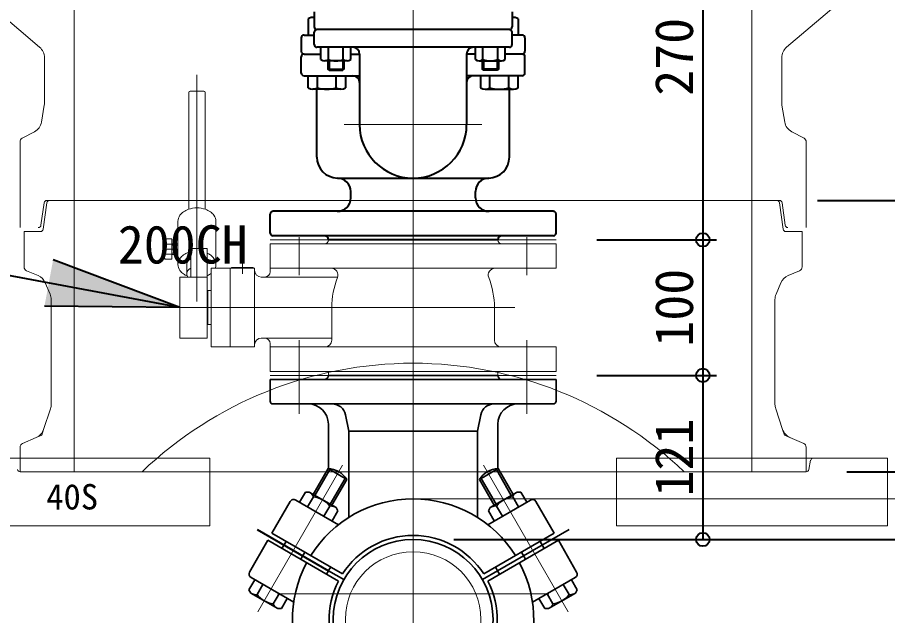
# Model space of a CAD drawing. Units: millimetres at full size, sheet at 1:20. Extents: x -5700 to 5714, y -3160 to 3160.
# Drawn here: x -3750 to -3108, y 1928 to 2370 of the extents above; entities that cross this region are included whole.
import ezdxf
from ezdxf.enums import TextEntityAlignment as Align

# ---------------------------------------------------------------- set-up
doc = ezdxf.new("R2010")
doc.units = ezdxf.units.MM
doc.header["$LTSCALE"] = 20
doc.header["$PDMODE"] = 32
doc.header["$PDSIZE"] = 10
doc.linetypes.add('CHAIN1', pattern=[8, 5, -1, 1, -1])
for name, color, linetype, lineweight in [('0-3_CENTER', 1, 'CHAIN1', 40), ('0-5_TEMP01', 3, 'Continuous', 18), ('0-6_T字管', 6, 'Continuous', 35), ('0-7_躯体', 7, 'Continuous', 9), ('0-8_細線', 7, 'Continuous', 9), ('0-9_消火栓', 2, 'Continuous', 40), ('0-C_寸法', 1, 'Continuous', 40), ('1-1_補修弁', 7, 'Continuous', 9)]:
    doc.layers.add(name, color=color, linetype=linetype, lineweight=lineweight)
doc.layers.add('0-D_注釈', color=1, linetype='Continuous')
doc.styles.add('ＭＳ ゴシック', font='')
doc.styles.get('ＭＳ ゴシック').set_extended_font_data('MS Gothic')

msp = doc.modelspace()

# ---------------------------------------------------------------- linework, layer by layer
at = {"layer": '0-3_CENTER'}
msp.add_line((-3573.27, 1992.01), (-3520.48, 1961.53), dxfattribs=at)
at = {"layer": '0-5_TEMP01'}
for p, q in [((-3458.13, 2205.53), (-3458.13, 2475.53)), ((-3458.13, 2460.53), (-3458.13, 2190.52)), ((-3617.63, 2160.08), (-3617.63, 2327.27)), ((-3407.31, 2290.52), (-3508.94, 2290.52)), ((-3458.13, 2260.53), (-3458.13, 2010.53)), ((-3458.13, 2090.52), (-3458.13, 2220.53)), ((-3563.62, 2205.53), (-3352.62, 2205.53)), ((-3542.12, 2179.52), (-3542.12, 2207.53)), ((-3374.12, 2207.53), (-3374.12, 2179.52)), ((-3642.98, 2198.66), (-3631.62, 2198.66)), ((-3645.63, 2155.53), (-3383.13, 2155.53)), ((-3458.13, 1715.01), (-3458.13, 2136.04)), ((-3542.12, 2103.53), (-3542.12, 2131.52)), ((-3374.12, 2131.52), (-3374.12, 2103.53)), ((-3542.12, 2077.26), (-3542.12, 2112.56)), ((-3374.12, 2077.26), (-3374.12, 2112.56)), ((-3563.62, 2105.53), (-3352.62, 2105.53)), ((-3572.58, 1931.29), (-3510.15, 2039.41)), ((-3343.67, 1931.29), (-3406.1, 2039.41)), ((-3608.13, 2034.52), (-3308.13, 2034.52)), ((-3458.13, 2032.03), (-3458.13, 1952.03)), ((-3458.13, 2014.53), (-325.44, 2014.53)), ((-3558.23, 1944.53), (-3358.03, 1944.53))]:
    msp.add_line(p, q, dxfattribs=at)
at = {"layer": '0-6_T字管'}
for p, q in [((-3352.62, 2102.53), (-3563.62, 2102.53)), ((-3563.62, 2086.53), (-3563.62, 2102.53)), ((-3520.63, 2105.53), (-3395.63, 2105.53)), ((-3352.62, 2086.53), (-3352.62, 2102.53)), ((-3354.62, 2084.52), (-3561.62, 2084.52)), ((-3505.62, 2064.53), (-3508.02, 2076.48)), ((-3410.62, 2064.53), (-3408.23, 2076.48)), ((-3520.63, 2036.8), (-3520.63, 2069.53)), ((-3395.63, 2036.8), (-3395.63, 2069.53)), ((-3505.62, 2000.79), (-3505.62, 2064.53)), ((-3505.62, 2064.53), (-3410.62, 2064.53)), ((-3410.62, 2000.79), (-3410.62, 2064.53)), ((-3520.89, 2036.82), (-3531.89, 2017.76)), ((-3519.59, 2036.06), (-3530.59, 2017.02)), ((-3507.03, 2028.82), (-3520.89, 2036.82)), ((-3396.67, 2036.06), (-3385.66, 2017.02)), ((-3508.33, 2029.56), (-3519.33, 2010.51)), ((-3407.92, 2029.56), (-3396.92, 2010.51)), ((-3507.03, 2028.82), (-3518.03, 2009.77)), ((-3409.22, 2028.82), (-3398.22, 2009.77)), ((-3537.64, 2019.52), (-3541.96, 2012.04)), ((-3534.92, 2019.52), (-3537.64, 2019.52)), ((-3535.96, 2008.57), (-3531.64, 2016.05)), ((-3515, 2008.02), (-3534.92, 2019.52)), ((-3401.25, 2008.02), (-3381.34, 2019.52)), ((-3380.29, 2008.57), (-3384.61, 2016.05)), ((-3381.34, 2019.52), (-3378.61, 2019.52)), ((-3378.61, 2019.52), (-3374.29, 2012.04)), ((-3562.28, 1989.12), (-3548.78, 2012.51)), ((-3544.68, 2013.61), (-3513.21, 1995.43)), ((-3371.57, 2013.61), (-3403.05, 1995.43)), ((-3353.97, 1989.12), (-3367.47, 2012.51)), ((-3519.64, 2009.12), (-3523.96, 2001.64)), ((-3517.96, 1998.18), (-3513.64, 2005.66)), ((-3513.64, 2005.66), (-3515, 2008.02)), ((-3402.61, 2005.66), (-3401.25, 2008.02)), ((-3398.29, 1998.18), (-3402.61, 2005.66)), ((-3396.61, 2009.12), (-3392.29, 2001.64)), ((-3342.98, 1992.01), (-3395.77, 1961.53)), ((-3565.28, 1983.92), (-3578.78, 1960.55)), ((-3565.28, 1983.92), (-3513.26, 1953.89)), ((-3562.28, 1989.12), (-3510.26, 1959.09)), ((-3353.97, 1989.12), (-3406, 1959.09)), ((-3350.97, 1983.92), (-3402.99, 1953.89)), ((-3350.97, 1983.92), (-3337.47, 1960.55)), ((-3554.89, 1977.93), (-3551.89, 1983.12)), ((-3361.37, 1977.93), (-3364.37, 1983.12)), ((-3541.03, 1969.93), (-3538.03, 1975.12)), ((-3375.22, 1969.93), (-3378.22, 1975.12)), ((-3520.48, 1961.53), (-3509.22, 1955.03)), ((-3395.77, 1961.53), (-3407.03, 1955.03)), ((-3574.96, 1954.87), (-3579.28, 1947.4)), ((-3577.69, 1956.44), (-3546.21, 1938.28)), ((-3338.57, 1956.44), (-3370.04, 1938.28)), ((-3341.29, 1954.87), (-3336.97, 1947.4)), ((-3579.28, 1947.4), (-3577.92, 1945.04)), ((-3573.28, 1943.93), (-3568.96, 1951.41)), ((-3342.97, 1943.93), (-3347.29, 1951.41)), ((-3336.97, 1947.4), (-3338.34, 1945.04)), ((-3577.92, 1945.04), (-3558, 1933.54)), ((-3556.96, 1944.49), (-3561.28, 1937)), ((-3555.28, 1933.54), (-3550.96, 1941.02)), ((-3360.97, 1933.54), (-3365.29, 1941.02)), ((-3359.29, 1944.49), (-3354.97, 1937)), ((-3558, 1933.54), (-3555.28, 1933.54))]:
    msp.add_line(p, q, dxfattribs=at)
for points in [[(-3409.22, 2028.82), (-3395.37, 2036.82), (-3384.36, 2017.76)], [(-3338.34, 1945.04), (-3358.25, 1933.54), (-3360.97, 1933.54)]]:
    msp.add_lwpolyline(points, dxfattribs=at)
msp.add_circle((-3458.13, 1925.53), 59, dxfattribs=at)
for centre, radius, start, end in [((-3523.62, 2105.53), 3, 270, 0), ((-3392.63, 2105.53), 3, 180, 270), ((-3561.62, 2086.53), 2, 180, 270), ((-3535.62, 2069.53), 15, 0, 90), ((-3517.82, 2074.52), 10, 11.31, 90), ((-3398.43, 2074.52), 10, 90, 168.69), ((-3380.62, 2069.53), 15, 90, 180), ((-3354.62, 2086.53), 2, 270, 0), ((-3521.46, 2019.83), 17, 31.928, 88.072), ((-3394.79, 2019.83), 17, 91.928, 148.072), ((-3536.5, 2014.55), 5.09, 17.117, 60), ((-3534.12, 1997.9), 18.32, 37.781, 82.219), ((-3382.13, 1997.9), 18.32, 97.781, 142.219), ((-3379.74, 2014.55), 5.09, 120, 162.883), ((-3546.18, 2011.01), 3, 60, 150), ((-3458.13, 1925.53), 89, 31.932, 148.068), ((-3370.07, 2011.01), 3, 30, 120), ((-3518.5, 2004.16), 5.09, 60, 102.883), ((-3397.74, 2004.16), 5.09, 77.117, 120), ((-3458.13, 1925.53), 62, 32.773, 147.227), ((-3458.13, 1925.53), 89, 151.932, 268.068), ((-3458.13, 1925.53), 89, 271.932, 28.068), ((-3576.19, 1959.05), 3, 150, 240), ((-3458.13, 1925.53), 72, 147.612, 152.388), ((-3458.13, 1925.53), 72, 27.612, 32.388), ((-3340.07, 1959.05), 3, 300, 30), ((-3458.13, 1925.53), 62, 152.773, 267.227), ((-3458.13, 1925.53), 62, 272.773, 27.227), ((-3574.41, 1948.89), 5.09, 240, 282.883), ((-3558.8, 1955.15), 18.32, 217.781, 262.219), ((-3357.45, 1955.15), 18.32, 277.781, 322.219), ((-3341.84, 1948.89), 5.09, 257.117, 300), ((-3556.41, 1938.5), 5.09, 197.117, 240), ((-3359.84, 1938.5), 5.09, 300, 342.883)]:
    msp.add_arc(centre, radius, start, end, dxfattribs=at)
at = {"layer": '0-7_躯体'}
for p, q in [((-3708.13, 2434.52), (-3708.13, 2234.52)), ((-3208.13, 2434.52), (-3208.13, 2234.52)), ((-3788.05, 2393.62), (-3733.72, 2347.53)), ((-3128.21, 2393.62), (-3182.53, 2347.53)), ((-3730.13, 2339.84), (-3730.13, 2306.35)), ((-3186.12, 2339.84), (-3186.12, 2306.35)), ((-3730.26, 2304.71), (-3732.31, 2292.39)), ((-3185.99, 2304.71), (-3183.94, 2292.39)), ((-3737.47, 2285.2), (-3746.54, 2280.38)), ((-3178.78, 2285.2), (-3169.72, 2280.38)), ((-3748.12, 2277.72), (-3748.12, 2234.52)), ((-3168.12, 2277.72), (-3168.12, 2234.52)), ((-3748.12, 2234.52), (-3748.12, 2214.53)), ((-3728.39, 2234.52), (-3458.13, 2234.52)), ((-3458.13, 2234.52), (-3726.39, 2234.52)), ((-3708.13, 2234.52), (-3708.13, 2034.52)), ((-3187.86, 2234.52), (-3458.13, 2234.52)), ((-3458.13, 2234.52), (-3189.86, 2234.52)), ((-3208.13, 2234.52), (-3208.13, 2034.52)), ((-3168.12, 2234.52), (-3168.12, 2214.53)), ((-3730.37, 2232.81), (-3732.7, 2216.25)), ((-3728.37, 2232.81), (-3731.11, 2213.25)), ((-3187.89, 2232.81), (-3185.14, 2213.25)), ((-3185.89, 2232.81), (-3183.56, 2216.25)), ((-3745.13, 2211.53), (-3745.13, 2185.51)), ((-3733.1, 2211.53), (-3745.13, 2211.53)), ((-3733.1, 2211.53), (-3745.13, 2211.53)), ((-3183.15, 2211.53), (-3171.12, 2211.53)), ((-3183.15, 2211.53), (-3171.12, 2211.53)), ((-3171.12, 2211.53), (-3171.12, 2185.51)), ((-3743.31, 2182.74), (-3734.81, 2179.1)), ((-3172.94, 2182.74), (-3181.45, 2179.1)), ((-3729.55, 2173.85), (-3725.93, 2165.41)), ((-3186.7, 2173.85), (-3190.32, 2165.41)), ((-3725.12, 2161.47), (-3725.12, 2084.15)), ((-3191.12, 2161.47), (-3191.12, 2084.15)), ((-3725.64, 2080.99), (-3730.72, 2065.74)), ((-3190.62, 2080.99), (-3185.53, 2065.74)), ((-3732.12, 2061.53), (-3736.2, 2059.74)), ((-3732.12, 2061.53), (-3730.72, 2065.74)), ((-3184.12, 2061.53), (-3185.53, 2065.74)), ((-3736.2, 2059.74), (-3746.33, 2055.31)), ((-3748.12, 2052.57), (-3748.12, 2034.52)), ((-3168.12, 2052.57), (-3168.12, 2034.52)), ((-3608.13, 2044.53), (-3808.13, 2044.53)), ((-3608.13, 2044.53), (-3608.13, 1994.53)), ((-3308.13, 2044.53), (-3108.12, 2044.53)), ((-3308.13, 2044.53), (-3308.13, 1994.53)), ((-3164.81, 2042.92), (-3166.17, 2036.14)), ((-3108.12, 2044.53), (-3108.12, 1994.53)), ((-3658.13, 2034.52), (-3748.12, 2034.52)), ((-3748.12, 2034.52), (-3608.13, 2034.52)), ((-3168.12, 2034.52), (-3308.13, 2034.52)), ((-3258.13, 2034.52), (-3168.12, 2034.52)), ((-3608.13, 1994.53), (-3808.13, 1994.53)), ((-3308.13, 1994.53), (-3108.12, 1994.53))]:
    msp.add_line(p, q, dxfattribs=at)
msp.add_lwpolyline([(-3184.12, 2061.53), (-3180.05, 2059.74), (-3169.93, 2055.31)], dxfattribs=at)
for centre, radius, start, end in [((-3740.12, 2339.84), 10, 0, 50.194), ((-3176.13, 2339.84), 10, 129.806, 180), ((-3740.12, 2306.35), 10, 350.538, 0), ((-3176.13, 2306.35), 10, 180, 189.462), ((-3742.18, 2294.03), 10, 298.072, 350.538), ((-3174.07, 2294.03), 10, 189.462, 241.928), ((-3745.13, 2277.72), 3, 118.073, 180), ((-3171.12, 2277.72), 3, 0, 61.927), ((-3728.39, 2232.53), 2, 90, 172.001), ((-3726.39, 2232.53), 2, 90, 172.001), ((-3189.86, 2232.53), 2, 7.999, 90), ((-3187.86, 2232.53), 2, 7.999, 90), ((-3734.67, 2216.53), 2, 270, 352.001), ((-3181.58, 2216.53), 2, 187.999, 270), ((-3733.1, 2213.53), 2, 270, 352.001), ((-3183.15, 2213.53), 2, 187.999, 270), ((-3742.12, 2185.51), 3, 180, 246.801), ((-3174.12, 2185.51), 3, 293.199, 0), ((-3738.74, 2169.91), 10, 23.199, 66.802), ((-3177.51, 2169.91), 10, 113.198, 156.801), ((-3735.12, 2161.47), 10, 0, 23.199), ((-3181.12, 2161.47), 10, 156.801, 180), ((-3458.13, 1824.52), 290, 90, 133.603), ((-3458.13, 1824.52), 290, 46.397, 90), ((-3735.12, 2084.15), 10, 341.565, 0), ((-3181.12, 2084.15), 10, 180, 198.435), ((-3740.21, 2068.91), 10, 293.629, 341.565), ((-3176.04, 2068.91), 10, 198.435, 246.371), ((-3745.13, 2052.57), 3, 113.629, 180), ((-3171.12, 2052.57), 3, 0, 66.371), ((-3162.84, 2042.53), 2, 90, 168.69), ((-3748.12, 2036.53), 2, 191.31, 270), ((-3168.12, 2036.53), 2, 270, 348.69)]:
    msp.add_arc(centre, radius, start, end, dxfattribs=at)
at = {"layer": '0-8_細線'}
for radius in [59, 50]:
    msp.add_circle((-3458.13, 1925.53), radius, dxfattribs=at)
at = {"layer": '0-9_消火栓'}
for p, q in [((-3531.12, 2373.53), (-3531.12, 2362.53)), ((-3385.12, 2373.53), (-3385.12, 2362.53)), ((-3535.62, 2368.51), (-3535.62, 2356.52)), ((-3535.62, 2368.51), (-3535.62, 2356.52)), ((-3380.63, 2368.51), (-3380.63, 2356.52)), ((-3380.63, 2368.51), (-3380.63, 2356.52)), ((-3538.62, 2356.52), (-3531.12, 2356.52)), ((-3531.12, 2349.52), (-3531.12, 2358.53)), ((-3387.13, 2360.53), (-3529.12, 2360.53)), ((-3385.12, 2349.52), (-3385.12, 2358.53)), ((-3377.62, 2356.52), (-3385.12, 2356.52)), ((-3540.62, 2354.52), (-3540.62, 2344.53)), ((-3375.62, 2354.52), (-3375.62, 2344.53)), ((-3387.13, 2347.53), (-3529.12, 2347.53)), ((-3526.1, 2338.38), (-3526.1, 2347.53)), ((-3520.61, 2338.38), (-3520.61, 2347.53)), ((-3509.64, 2338.38), (-3509.64, 2347.53)), ((-3504.16, 2338.38), (-3504.16, 2347.53)), ((-3412.09, 2338.38), (-3412.09, 2347.53)), ((-3406.61, 2338.38), (-3406.61, 2347.53)), ((-3395.64, 2338.38), (-3395.64, 2347.53)), ((-3390.16, 2338.38), (-3390.16, 2347.53)), ((-3540.62, 2328.53), (-3540.62, 2340.52)), ((-3538.62, 2342.53), (-3526.1, 2342.53)), ((-3506.9, 2337.53), (-3523.36, 2337.53)), ((-3510.07, 2337.53), (-3510.07, 2330.53)), ((-3504.16, 2342.53), (-3497.62, 2342.53)), ((-3497.62, 2342.53), (-3497.62, 2290.52)), ((-3418.62, 2342.53), (-3418.62, 2290.52)), ((-3412.09, 2342.53), (-3418.62, 2342.53)), ((-3409.36, 2337.53), (-3392.9, 2337.53)), ((-3406.18, 2337.53), (-3406.18, 2330.53)), ((-3396.07, 2337.53), (-3396.07, 2330.53)), ((-3377.62, 2342.53), (-3390.16, 2342.53)), ((-3375.62, 2328.53), (-3375.62, 2340.52)), ((-3521.12, 2331.47), (-3509.12, 2331.47)), ((-3395.13, 2331.47), (-3407.12, 2331.47)), ((-3538.62, 2326.53), (-3497.62, 2326.53)), ((-3535.62, 2317.55), (-3535.62, 2326.53)), ((-3535.62, 2317.55), (-3535.62, 2326.53)), ((-3528.69, 2317.55), (-3528.69, 2326.53)), ((-3514.84, 2317.55), (-3514.84, 2326.53)), ((-3507.91, 2326.53), (-3507.91, 2317.55)), ((-3377.62, 2326.53), (-3418.62, 2326.53)), ((-3408.34, 2326.53), (-3408.34, 2317.55)), ((-3396.07, 2330.53), (-3406.18, 2330.53)), ((-3401.41, 2317.55), (-3401.41, 2326.53)), ((-3387.56, 2317.55), (-3387.56, 2326.53)), ((-3380.63, 2317.55), (-3380.63, 2326.53)), ((-3380.63, 2317.55), (-3380.63, 2326.53)), ((-3511.38, 2316.53), (-3532.16, 2316.53)), ((-3529.12, 2266.53), (-3529.12, 2316.73)), ((-3404.88, 2316.53), (-3384.09, 2316.53)), ((-3387.13, 2266.53), (-3387.13, 2316.73)), ((-3513.62, 2251.03), (-3402.62, 2251.03)), ((-3504.12, 2236.53), (-3504.12, 2241.03)), ((-3412.13, 2236.53), (-3412.13, 2241.03)), ((-3563.62, 2210.53), (-3563.62, 2224.52)), ((-3354.62, 2226.53), (-3561.62, 2226.53)), ((-3352.62, 2210.53), (-3352.62, 2224.52)), ((-3354.62, 2208.53), (-3561.62, 2208.53)), ((-3395.63, 2205.53), (-3520.63, 2205.53))]:
    msp.add_line(p, q, dxfattribs=at)
for points in [[(-3521.12, 2337.53), (-3521.12, 2331.47), (-3520.18, 2330.53)], [(-3520.18, 2337.53), (-3520.18, 2330.53), (-3510.07, 2330.53)], [(-3509.12, 2337.53), (-3509.12, 2331.47), (-3510.07, 2330.53)], [(-3407.12, 2337.53), (-3407.12, 2331.47), (-3406.18, 2330.53)], [(-3395.13, 2337.53), (-3395.13, 2331.47), (-3396.07, 2330.53)]]:
    msp.add_lwpolyline(points, dxfattribs=at)
for centre, radius, start, end in [((-3532.16, 2363.14), 6.38, 80.697, 122.867), ((-3384.09, 2363.14), 6.38, 57.133, 99.303), ((-3538.62, 2354.52), 2, 90, 180), ((-3529.12, 2362.53), 2, 180, 270), ((-3529.12, 2358.53), 2, 90, 180), ((-3387.13, 2362.53), 2, 270, 0), ((-3387.13, 2358.53), 2, 0, 90), ((-3377.62, 2354.52), 2, 0, 90), ((-3538.62, 2344.53), 2, 180, 270), ((-3529.12, 2349.52), 2, 180, 270), ((-3502.62, 2342.53), 5, 0, 90), ((-3413.62, 2342.53), 5, 90, 180), ((-3387.13, 2349.52), 2, 270, 0), ((-3377.62, 2344.53), 2, 270, 0), ((-3538.62, 2340.52), 2, 90, 180), ((-3523.36, 2342.35), 4.82, 235.33, 304.67), ((-3515.12, 2355.53), 18, 252.259, 287.741), ((-3506.9, 2342.35), 4.82, 235.33, 304.67), ((-3409.36, 2342.35), 4.82, 235.33, 304.67), ((-3401.12, 2355.53), 18, 252.259, 287.741), ((-3392.9, 2342.35), 4.82, 235.33, 304.67), ((-3377.62, 2340.52), 2, 0, 90), ((-3538.62, 2328.53), 2, 180, 270), ((-3502.62, 2321.53), 5, 0, 90), ((-3413.62, 2321.53), 5, 90, 180), ((-3377.62, 2328.53), 2, 270, 0), ((-3532.16, 2322.91), 6.38, 237.133, 302.867), ((-3521.76, 2340.52), 24, 253.221, 286.779), ((-3511.38, 2322.91), 6.38, 237.133, 302.867), ((-3404.88, 2322.91), 6.38, 237.133, 302.867), ((-3394.49, 2340.52), 24, 253.221, 286.779), ((-3384.09, 2322.91), 6.38, 237.133, 302.867), ((-3458.13, 2290.52), 39.5, 180, 0), ((-3513.62, 2266.53), 15.5, 180, 268.876), ((-3402.62, 2266.53), 15.5, 271.124, 0), ((-3514.13, 2241.03), 10, 0, 88.876), ((-3402.13, 2241.03), 10, 91.124, 180), ((-3514.13, 2236.53), 10, 270, 0), ((-3402.13, 2236.53), 10, 180, 270), ((-3561.62, 2224.52), 2, 90, 180), ((-3354.62, 2224.52), 2, 0, 90), ((-3561.62, 2210.53), 2, 180, 270), ((-3354.62, 2210.53), 2, 270, 0), ((-3523.62, 2205.53), 3, 0, 90), ((-3392.63, 2205.53), 3, 90, 180)]:
    msp.add_arc(centre, radius, start, end, dxfattribs=at)
at = {"layer": '0-C_寸法'}
for p, q in [((-3244.38, 2475.53), (-3244.38, 2205.53)), ((-3159.86, 2234.52), (-2957.89, 2234.52)), ((-3159.86, 2234.52), (-2957.89, 2234.52)), ((-3322.62, 2205.53), (-3234.38, 2205.53)), ((-3322.62, 2205.53), (-3234.38, 2205.53)), ((-3244.38, 2205.53), (-3244.38, 2105.53)), ((-3630.13, 2155.53), (-3834.16, 2193.65)), ((-3630.13, 2155.53), (-3723.74, 2190.68)), ((-3630.13, 2155.53), (-3730.12, 2156.55)), ((-3322.62, 2105.53), (-3234.38, 2105.53)), ((-3322.62, 2105.53), (-3234.38, 2105.53)), ((-3244.38, 2105.53), (-3244.38, 1984.52)), ((-3138.12, 2034.52), (-2957.89, 2034.52)), ((-3138.12, 2034.52), (-2957.89, 2034.52)), ((-3138.12, 2034.52), (-2874.24, 2034.52)), ((-3428.12, 1984.52), (-2794.02, 1984.52)), ((-3428.12, 1984.52), (-3234.38, 1984.52))]:
    msp.add_line(p, q, dxfattribs=at)
for p in [(-3244.38, 2205.53), (-3244.38, 2105.53), (-3244.38, 1984.52)]:
    msp.add_point(p, dxfattribs=at)
msp.add_solid([(-3730.12, 2156.55), (-3723.74, 2190.68), (-3630.13, 2155.53)], dxfattribs=at)
at = {"layer": '1-1_補修弁'}
for p, q in [((-3623.62, 2314.19), (-3623.62, 2228.11)), ((-3612.62, 2315.19), (-3622.62, 2315.19)), ((-3611.62, 2314.19), (-3611.62, 2228.11)), ((-3631.62, 2187.34), (-3631.62, 2219.16)), ((-3603.62, 2187.34), (-3603.62, 2219.16)), ((-3641.62, 2204.28), (-3641.62, 2193.04)), ((-3641.04, 2202.41), (-3636.12, 2202.41)), ((-3641.03, 2206.16), (-3636.12, 2206.16)), ((-3636.12, 2206.16), (-3636.12, 2191.16)), ((-3631.62, 2202.66), (-3636.12, 2202.66)), ((-3563.62, 2202.53), (-3352.62, 2202.53)), ((-3563.62, 2182.03), (-3563.62, 2202.53)), ((-3520.63, 2205.53), (-3395.63, 2205.53)), ((-3352.62, 2202.53), (-3352.62, 2184.52)), ((-3636.12, 2201.66), (-3631.62, 2201.66)), ((-3622.12, 2178.02), (-3622.12, 2199.19)), ((-3610.12, 2199.19), (-3622.12, 2199.19)), ((-3610.12, 2199.19), (-3610.12, 2133.03)), ((-3641.04, 2194.9), (-3636.12, 2194.9)), ((-3636.12, 2191.16), (-3641.03, 2191.16)), ((-3636.12, 2195.66), (-3631.62, 2195.66)), ((-3636.12, 2194.66), (-3631.62, 2194.66)), ((-3584.12, 2190.03), (-3584.12, 2180.53)), ((-3625.12, 2187.34), (-3625.12, 2180.42)), ((-3607.12, 2155.53), (-3607.12, 2184.52)), ((-3575.12, 2184.52), (-3607.12, 2184.52)), ((-3593.12, 2184.52), (-3593.12, 2126.53)), ((-3592.12, 2185.03), (-3592.12, 2184.52)), ((-3576.12, 2185.03), (-3592.12, 2185.03)), ((-3576.12, 2184.52), (-3576.12, 2185.03)), ((-3575.12, 2184.52), (-3575.12, 2155.53)), ((-3458.13, 2184.52), (-3563.62, 2184.52)), ((-3458.13, 2184.52), (-3352.62, 2184.52)), ((-3630.13, 2178.02), (-3630.13, 2133.03)), ((-3610.12, 2178.02), (-3630.13, 2178.02)), ((-3570.13, 2178.02), (-3513.77, 2178.02)), ((-3610.12, 2167.53), (-3609.62, 2168.03)), ((-3609.62, 2168.03), (-3609.62, 2143.03)), ((-3609.62, 2168.03), (-3607.12, 2168.03)), ((-3607.12, 2126.53), (-3607.12, 2155.53)), ((-3575.12, 2155.53), (-3575.12, 2126.53)), ((-3518.12, 2131.52), (-3518.12, 2155.53)), ((-3398.12, 2131.52), (-3398.12, 2155.53)), ((-3609.62, 2143.03), (-3610.12, 2143.53)), ((-3609.62, 2143.03), (-3607.12, 2143.03)), ((-3630.13, 2133.03), (-3610.12, 2133.03)), ((-3570.13, 2133.03), (-3518.12, 2133.03)), ((-3575.12, 2126.53), (-3607.12, 2126.53)), ((-3563.62, 2129.03), (-3563.62, 2108.53)), ((-3563.62, 2126.53), (-3352.62, 2126.53)), ((-3352.62, 2126.53), (-3352.62, 2108.53)), ((-3352.62, 2108.53), (-3563.62, 2108.53)), ((-3395.63, 2108.53), (-3395.63, 2105.53)), ((-3395.63, 2105.53), (-3520.63, 2105.53))]:
    msp.add_line(p, q, dxfattribs=at)
msp.add_lwpolyline([(-3395.63, 2105.53), (-3520.63, 2105.53), (-3520.63, 2108.53)], dxfattribs=at)
for centre, radius, start, end in [((-3622.62, 2314.19), 1, 90, 180), ((-3612.62, 2314.19), 1, 0, 90), ((-3618.99, 2213.92), 14.93, 109.14368, 124.86797), ((-3617.69, 2210.16), 18.91, 89.81123, 109.14223), ((-3617.56, 2210.16), 18.91, 70.85777, 90.18877), ((-3616.26, 2213.92), 14.93, 55.13203, 70.85632), ((-3623.98, 2219.08), 7.64, 143.77013, 179.30664), ((-3621.31, 2217.21), 10.9, 124.74801, 144.15638), ((-3613.94, 2217.21), 10.9, 35.84362, 55.25199), ((-3611.28, 2219.08), 7.64, 0.69336, 36.22987), ((-3638.34, 2204.28), 3.29, 144.992, 214.565), ((-3629.21, 2198.66), 12.42, 162.412, 197.588), ((-3523.62, 2205.53), 3, 270, 0), ((-3392.63, 2205.53), 3, 180, 270), ((-3618.99, 2182.1), 14.93, 109.1437, 124.86798), ((-3620.2, 2186.97), 9.94, 101.14177, 111.74812), ((-3638.34, 2193.04), 3.29, 145.435, 215.008), ((-3623.98, 2187.26), 7.64, 143.77014, 179.30664), ((-3621.31, 2185.39), 10.9, 124.748, 144.15636), ((-3621.03, 2187.3), 4.09, 143.77014, 179.30665), ((-3619.6, 2186.3), 5.84, 124.74799, 144.15636), ((-3619.69, 2186.71), 5.45, 116.55799, 126.48115), ((-3613.85, 2186.34), 10.08, 52.60968, 68.33397), ((-3613.94, 2185.39), 10.9, 35.84364, 55.252), ((-3611.28, 2187.26), 7.64, 0.69336, 36.22986), ((-3623.98, 2187.44), 7.64, 180.69336, 216.22987), ((-3619.6, 2179.38), 5.84, 124.74801, 144.15638), ((-3619.69, 2179.8), 5.45, 116.55799, 126.48115), ((-3610.88, 2187.37), 7.25, 336.93242, 359.82312), ((-3570.13, 2183.03), 5, 180, 270), ((-3518.53, 2179.52), 5, 338.332, 90), ((-3397.72, 2179.52), 5, 90, 201.668), ((-3621.31, 2189.3), 10.9, 215.84362, 235.25199), ((-3620.69, 2189.53), 11.45, 233.33205, 249.05633), ((-3621.03, 2180.38), 4.09, 143.77013, 179.30664), ((-3621.03, 2180.47), 4.09, 180.69336, 216.22987), ((-3624.24, 2178.1), 0.095, 205.74959, 225.15795), ((-3615.94, 2192.03), 14.29, 293.98819, 305.06812), ((-3608.75, 2182.33), 2.23, 297.27068, 316.67904), ((-3567.63, 2182.03), 4, 270, 0), ((-3458.13, 2155.53), 60, 158.332, 180), ((-3458.13, 2155.53), 60, 0, 21.668), ((-3570.13, 2128.02), 5, 90, 180), ((-3567.63, 2129.03), 4, 0, 90), ((-3523.12, 2131.52), 5, 270, 0), ((-3393.12, 2131.52), 5, 180, 270)]:
    msp.add_arc(centre, radius, start, end, dxfattribs=at)

# ---------------------------------------------------------------- texts
at = {"layer": '0-C_寸法', "style": 'ＭＳ ゴシック'}
for s, p in [('270', (-3243.16, 2311.73)), ('100', (-3243.16, 2126.73)), ('121', (-3243.16, 2016.22))]:
    msp.add_text(s, height=28.15, rotation=90, dxfattribs=at).set_placement(p, align=Align.BOTTOM_LEFT)
at = {"layer": '0-D_注釈', "style": 'ＭＳ ゴシック'}
for s, height, p in [('200CH', 28.15, (-3676.01, 2179.59)), ('40S', 18.77, (-3728.84, 2001.01))]:
    msp.add_text(s, height=height, dxfattribs=at).set_placement(p, align=Align.BOTTOM_LEFT)

doc.saveas('drawing.dxf')
